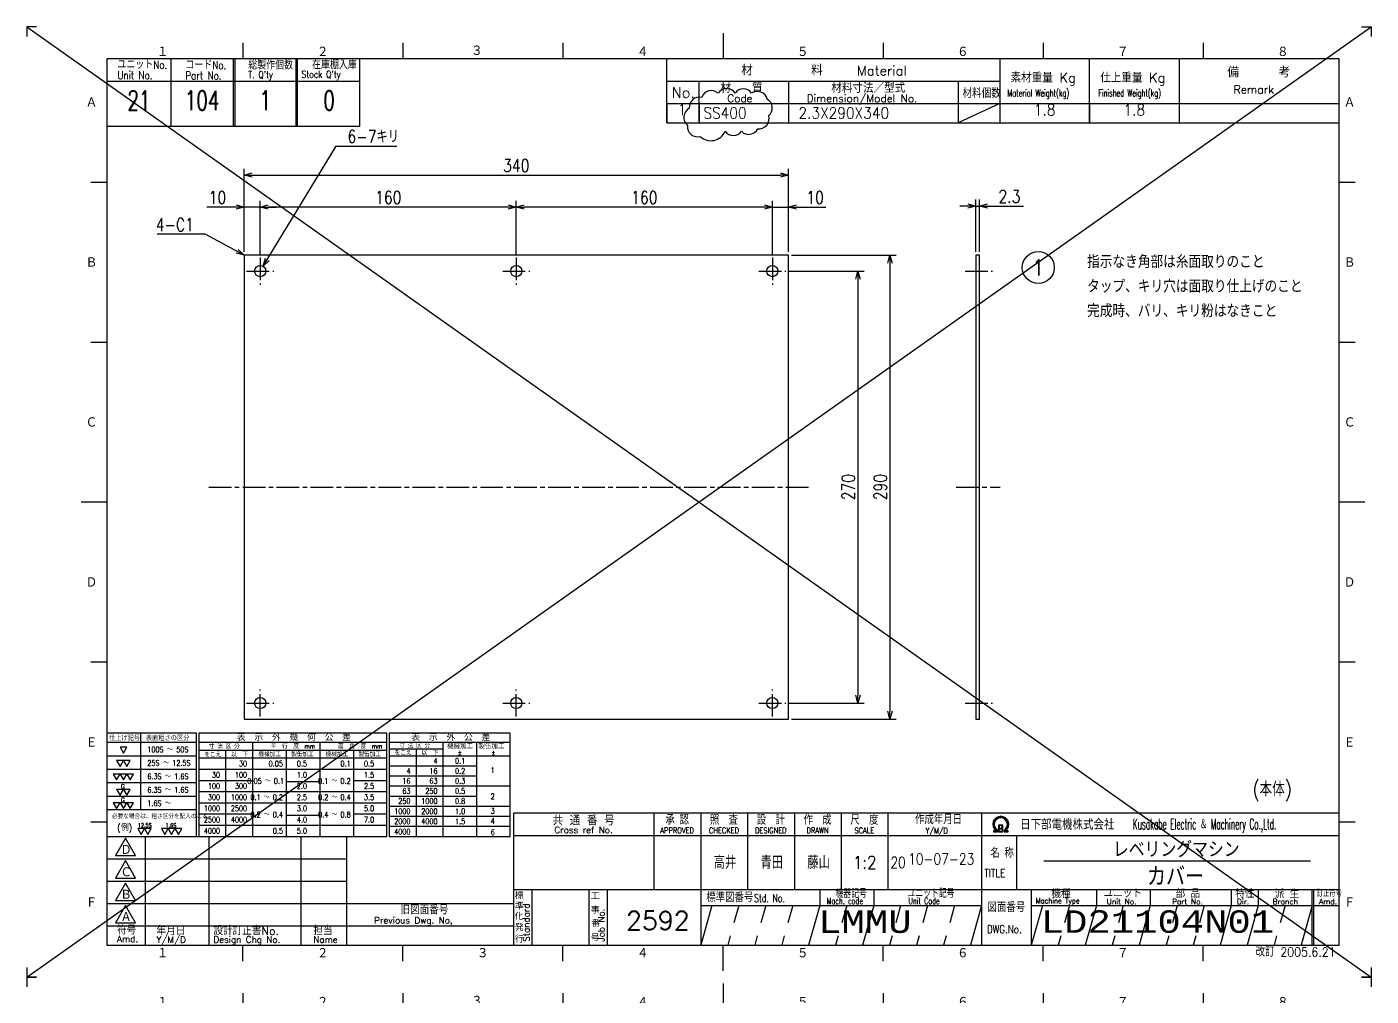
# Model space of a CAD drawing. Extents: x 0 to 840, y 0 to 1188.
# Drawn here: x 0 to 840, y 582 to 1188 of the extents above; entities that cross this region are included whole.
import ezdxf
from ezdxf.enums import TextEntityAlignment as Align

# ---------------------------------------------------------------- set-up
doc = ezdxf.new("R2010")
doc.units = 0
doc.header["$LTSCALE"] = 2.82842
doc.linetypes.add('GEN3A', pattern=[3.5, 2, -1.5])
doc.linetypes.add('GEN7A', pattern=[7.5, 5, -0.75, 1, -0.75])
doc.layers.get('0').update_dxf_attribs({"linetype": 'CONTINUOUS'})
doc.layers.get('DEFPOINTS').update_dxf_attribs({"linetype": 'CONTINUOUS'})
for name, color, linetype in [('2', 5, 'CONTINUOUS'), ('4', 3, 'CONTINUOUS'), ('5', 3, 'CONTINUOUS'), ('6', 52, 'CONTINUOUS'), ('7A', 4, 'GEN7A'), ('8', 1, 'CONTINUOUS'), ('RAHM2', 1, 'CONTINUOUS'), ('RAHM3', 52, 'CONTINUOUS')]:
    doc.layers.add(name, color=color, linetype=linetype)
doc.styles.add('DIMENSION', font='monotxt.shx', dxfattribs={"bigfont": 'bigfont.shx'})
doc.styles.get("Standard").update_dxf_attribs({"font": 'romans.shx', "width": 0.8, "bigfont": 'extfont.shx'})
doc.dimstyles.new('GEN-ISO', dxfattribs={"dimscale": 2, "dimtxt": 4, "dimasz": 2.5, "dimexe": 2, "dimexo": 1, "dimgap": 1, "dimtad": 3, "dimdec": 3, "dimrnd": 0.001, "dimdsep": 46, "dimtxsty": 'Standard', "dimblk": 'OPEN30', "dimcen": 0, "dimclrt": 52, "dimadec": 0, "dimazin": 0, "dimtp": 0.1, "dimtm": 0.1, "dimtfac": 0.6, "dimtdec": 3, "dimtmove": 0, "dimatfit": 3, "dimldrblk": 'OPEN30', "dimfxl": 1, "dimarcsym": 0})

# ---------------------------------------------------------------- blocks, each defined once
blk = doc.blocks.new('1A3ﾌﾞﾋﾝ')
at = {"layer": 'RAHM2', "color": 5, "linetype": 'Continuous'}
for p, q in [((3, 297), (0, 297)), ((0, 297), (0, 294)), ((217.5, 295), (217.5, 287)), ((417, 297), (420, 297)), ((420, 297), (420, 294)), ((67.5, 292), (67.5, 287)), ((117.5, 292), (117.5, 287)), ((167.5, 292), (167.5, 287)), ((267.5, 292), (267.5, 287)), ((317.5, 292), (317.5, 287)), ((367.5, 292), (367.5, 287)), ((410, 287), (25, 287)), ((25, 287), (25, 10)), ((104, 266), (104, 287)), ((410, 10), (410, 287)), ((25, 266), (64.5, 266)), ((64.5, 266), (104, 266)), ((20, 248.5), (25, 248.5)), ((410, 248.5), (415, 248.5)), ((20, 198.5), (25, 198.5)), ((410, 198.5), (415, 198.5)), ((17, 148.5), (25, 148.5)), ((410, 148.5), (418, 148.5)), ((20, 98.5), (25, 98.5)), ((410, 98.5), (415, 98.5)), ((20, 48.5), (25, 48.5)), ((410, 48.5), (415, 48.5)), ((25, 10), (410, 10)), ((67.5, 5), (67.5, 10)), ((117.5, 5), (117.5, 10)), ((217.5, 2), (217.5, 10)), ((267.5, 5), (267.5, 10)), ((317.5, 5), (317.5, 10)), ((367.5, 5), (367.5, 10)), ((0, 3), (0, 0)), ((0, 0), (3, 0)), ((420, 0), (417, 0)), ((420, 3), (420, 0))]:
    blk.add_line(p, q, dxfattribs=at)
at = {"layer": 'RAHM2', "color": 7, "linetype": 'Continuous'}
for p, q in [((45, 287), (45, 266)), ((64.5, 287), (64.5, 266)), ((65, 287), (65, 266)), ((84, 287), (84, 266)), ((84.5, 287), (84.5, 266)), ((200, 267), (200, 287)), ((304, 287), (304, 267)), ((332, 267), (332, 287)), ((360, 287), (360, 267)), ((25, 280), (64.5, 280)), ((64.5, 280), (104, 280)), ((200, 280), (304, 280)), ((210, 267), (210, 280)), ((238, 280), (238, 267)), ((291, 280), (291, 267)), ((200, 273), (410, 273)), ((304, 273), (291, 267)), ((200, 267), (410, 267)), ((195.93, 51.26), (195.93, 27.42)), ((210.55, 51.26), (210.55, 10)), ((225.18, 51.26), (225.18, 27.42)), ((239.8, 51.26), (239.8, 27.42)), ((254.43, 51.26), (254.43, 27.42)), ((269.05, 51.26), (269.05, 27.42)), ((298.3, 51.26), (298.3, 10)), ((25, 44), (100, 44)), ((37, 44), (37, 10)), ((56.8, 44), (56.8, 10)), ((85.6, 44), (85.6, 10)), ((100, 10), (100, 44)), ((152.05, 44.26), (410, 44.26)), ((269.05, 44.26), (269.05, 27.42)), ((298.3, 44.26), (298.3, 44.26)), ((309.17, 44.26), (309.17, 27.42)), ((25, 37), (100, 37)), ((25, 30), (100, 30)), ((152.05, 27.42), (410, 27.42)), ((157.77, 27.42), (157.77, 10)), ((175.59, 27.42), (175.59, 10)), ((181.3, 27.42), (181.3, 10)), ((247.73, 27.42), (247.73, 22.42)), ((264.59, 27.42), (264.59, 22.42)), ((313.83, 27.42), (313.83, 10)), ((334.15, 27.42), (334.15, 22.42)), ((351, 27.42), (351, 22.42)), ((376.29, 27.42), (376.29, 22.42)), ((384.72, 27.42), (384.72, 22.42)), ((401.57, 10), (401.57, 27.42)), ((402.07, 10), (402.07, 27.42)), ((25, 23), (100, 23)), ((100, 23), (152.05, 23)), ((210.55, 22.42), (298.3, 22.42)), ((313.83, 22.42), (410, 22.42)), ((25, 16), (100, 16)), ((100, 16), (152.05, 16)), ((167.5, 5), (167.5, 10))]:
    blk.add_line(p, q, dxfattribs=at)
at = {"layer": 'RAHM2', "color": 3, "linetype": 'Continuous'}
for p, q in [((317.73, 36.35), (401.03, 36.35)), ((214.02, 22.42), (210.55, 10)), ((247.73, 22.42), (244.26, 10)), ((264.59, 22.42), (261.12, 10)), ((298.3, 22.42), (294.83, 10)), ((334.15, 22.42), (330.68, 10)), ((351, 22.42), (347.54, 10)), ((376.29, 22.42), (372.82, 10)), ((384.72, 22.42), (381.25, 10))]:
    blk.add_line(p, q, dxfattribs=at)
at = {"layer": 'RAHM2', "color": 3, "linetype": 'GEN3A'}
for p, q in [((222.44, 22.42), (218.98, 10)), ((230.87, 22.42), (227.41, 10)), ((239.3, 22.42), (235.84, 10)), ((256.16, 22.42), (252.69, 10)), ((273.01, 22.42), (269.55, 10)), ((281.44, 22.42), (277.98, 10)), ((289.87, 22.42), (286.41, 10)), ((325.72, 22.42), (322.25, 10)), ((342.57, 22.42), (339.11, 10)), ((359.43, 22.42), (355.97, 10)), ((367.86, 22.42), (364.39, 10)), ((393.14, 22.42), (389.68, 10))]:
    blk.add_line(p, q, dxfattribs=at)
at = {"layer": 'RAHM2', "color": 5, "linetype": 'Continuous'}
blk.add_lwpolyline([(410, 51.26), (152.05, 51.26), (152.05, 10)], dxfattribs=at)
at = {"layer": 'RAHM2', "color": 7, "linetype": 'Continuous'}
for points in [[(303.62, 47.51), (303.62, 45.4), (304.92, 45.4), (304.92, 47.51), (303.62, 47.51)], [(303.77, 47.36), (303.77, 46.53), (304.77, 46.53), (304.77, 47.36), (303.77, 47.36)], [(304.77, 46.38), (304.77, 45.55), (303.77, 45.55), (303.77, 46.38), (304.77, 46.38)], [(302.02, 45.4), (303.22, 45.4), (303.22, 46.01)], [(302.02, 45.58), (302.97, 45.58), (302.97, 45.91)], [(302.72, 45.82), (302.72, 45.75), (302.02, 45.75), (302.02, 45.4)], [(305.32, 45.98), (305.32, 45.4), (306.58, 45.4), (306.58, 45.75), (305.85, 45.75), (305.85, 45.8)], [(305.57, 45.87), (305.57, 45.58), (306.58, 45.58)]]:
    blk.add_lwpolyline(points, dxfattribs=at)
for points in [[(30.79, 43.41), (27.65, 37.97), (33.92, 37.97)], [(30.79, 36.41), (27.65, 30.97), (33.92, 30.97)], [(30.79, 29.41), (27.65, 23.97), (33.92, 23.97)], [(30.79, 22.41), (27.65, 16.97), (33.92, 16.97)]]:
    blk.add_lwpolyline(points, close=True, dxfattribs=at)
at = {"layer": 'RAHM2', "color": 3, "linetype": 'Continuous'}
for points in [[(317.29, 22.42), (313.83, 10)], [(401.57, 22.42), (401.57, 22.42), (398.11, 10)]]:
    blk.add_lwpolyline(points, dxfattribs=at)
at = {"layer": 'RAHM2', "color": 7, "linetype": 'Continuous'}
for radius, start, end in [(2.5, 308.2706, 230.8952), (2.28, 303.9949, 234.4013), (2.06, 299.8294, 238.4756)]:
    blk.add_arc((304.3, 47.76), radius, start, end, dxfattribs=at)
at = {"layer": '4', "width": 0.9}
blk.add_text('改訂 2005.6.21', height=2.8, dxfattribs=at).set_placement((408.91, 6.44), align=Align.RIGHT)
at = {"layer": 'RAHM2', "color": 5, "linetype": 'Continuous'}
for s, p in [('１', (40.6, 287.58)), ('２', (90.6, 287.58)), ('４', (190.6, 287.58)), ('５', (240.6, 287.58)), ('６', (290.6, 287.58)), ('７', (340.6, 287.58)), ('８', (390.6, 287.58)), ('Ａ', (18.36, 271.74)), ('Ａ', (411.44, 271.74)), ('Ｂ', (18.36, 221.74)), ('Ｂ', (411.44, 221.74)), ('Ｃ', (18.36, 171.74)), ('Ｃ', (411.44, 171.74)), ('Ｄ', (18.36, 121.74)), ('Ｄ', (411.44, 121.74)), ('Ｅ', (18.36, 71.74)), ('Ｅ', (411.44, 71.74)), ('Ｆ', (18.36, 21.74)), ('Ｆ', (411.44, 21.74)), ('１', (40.6, 5.87)), ('２', (90.6, 5.87)), ('３', (140.6, 5.87)), ('４', (190.6, 5.87)), ('５', (240.6, 5.87)), ('６', (290.6, 5.87)), ('７', (340.6, 5.87))]:
    blk.add_text(s, height=3.31, dxfattribs=at).set_placement(p)
blk.add_text('３', height=3.31, dxfattribs=at).set_placement((140.6, 289.58), align=Align.MIDDLE)
at = {"layer": 'RAHM2', "color": 7, "linetype": 'Continuous'}
for s, height, width, p in [('ユニットNo.', 2.5, 0.8, (28.29, 283.92)), ('コードNo.', 2.5, 0.8, (49.52, 283.81)), ('総製作個数', 2.5, 0.8, (69.17, 283.72)), ('在庫棚入庫', 2.5, 0.8, (89.08, 283.82)), ('Unit No.', 2.5, 0.8, (28.29, 280.64)), ('Part No.', 2.5, 0.8, (49.52, 280.53)), ("T. Q'ty", 2.2, 0.8, (69.17, 280.96)), ("Stock Q'ty", 2.2, 0.8, (85.8, 281.06)), ('材料個数', 3, 0.8, (292.32, 274.79)), ('Material Weight(kg)', 2.2, 0.68, (306.37, 275.25)), ('Finished Weight(kg)', 2.2, 0.68, (334.74, 275.25)), ('作成年月日', 3, 0.7, (277.49, 47.82)), ('Y/M/D', 1.8, 0.8, (280.79, 44.87)), ('Kusakabe Electric ＆ Machinery Co.,Ltd.', 3.3108, 0.5, (345.56, 46.19)), ('名 称', 3, 0.7, (301.06, 37.33)), ('20', 3.5, 0.8, (269.81, 34.08)), ('TITLE', 2.5, 0.8, (299.18, 31.25)), ('標準図番号', 3, 0.7, (212.26, 23.44)), ('Std. No.', 2.5, 0.7, (227.23, 23.44)), ('機器記号', 2.5, 0.7, (252.65, 24.77)), ('ユニット記号', 2.5, 0.7, (275.14, 24.85)), ('訂正符号', 2, 0.7, (403.01, 25.16)), ('Mach. code', 2, 0.7, (249.86, 22.83)), ('Unit Code', 2, 0.7, (275.45, 22.83)), ('図面番号', 3, 0.7, (300.15, 20.37)), ('Machine Type', 1.7, 0.9, (315.15, 23.05))]:
    blk.add_text(s, height=height, dxfattribs=dict(at, width=width)).set_placement(p)
for s, height, p in [('材\u3000\u3000\u3000\u3000\u3000料', 3.311, (223.18, 281.82)), ('Material', 3, (259.34, 281.82)), ('素材重量 Kg', 3, (307.35, 279.63)), ('仕上重量 Kg', 3, (335.35, 279.63)), ('備     考', 3.311, (375.08, 281.21)), ('No.', 3.311, (201.5, 274.82)), ('材\u3000\u3000質', 3, (216.68, 276.39)), ('材料寸法／型式', 3, (251.33, 276.39)), ('Remark', 2.5, (377.03, 276.16)), ('Code', 2.4, (218.82, 273.45)), ('Dimension/Model No.', 2.4, (243.65, 273.45)), ('Ｄ', 3.2, (29.23, 38.2)), ('Ｃ', 3.2, (29.23, 31.2)), ('Ｂ', 3.2, (29.23, 24.2)), ('標', 2, (152.44, 24.43)), ('工', 2, (176.15, 24.24)), ('機種', 2.4, (320.08, 24.76)), ('ユニット', 2.4, (336.39, 24.96)), ('部 品', 2.4, (358.93, 24.79)), ('特性', 2.4, (377.55, 24.78)), ('派 生', 2.4, (389.89, 24.72)), ('旧図面番号', 2.5, (116.71, 19.69)), ('準', 2, (152.47, 21.11)), ('事', 2, (176.17, 19.92)), ('Unit No.', 1.7, (337.39, 22.76)), ('Part No.', 1.7, (357.81, 22.76)), ('Dir.', 1.7, (378.09, 22.76)), ('Branch', 1.7, (389.24, 22.76)), ('Amd.', 1.7, (403.74, 22.76)), ('Ａ', 3.2, (29.23, 17.2)), ('Previous Dwg. No,', 2, (108.5, 16.75)), ('化', 2, (152.37, 17.95)), ('番', 2, (176.31, 15.76)), ('Amd.', 2, (28.17, 10.93)), ('符号', 2.5, (28.17, 13.37)), ('Y/M/D', 2, (40.49, 10.7)), ('年月日', 2.5, (40.49, 13.14)), ('設計訂正書No.', 2.5, (58.29, 13.18)), ('Design Chg No.', 2, (58.29, 10.75)), ('担当', 2.5, (89.5, 13.18)), ('Name', 2, (89.5, 10.75)), ('行', 2, (152.46, 10.82)), ('発', 2, (152.46, 14.47)), ('号', 2, (176.11, 11.28))]:
    blk.add_text(s, height=height, dxfattribs=at).set_placement(p)
for s, height, p in [('共 通 番 号', 3, (173.93, 49.14)), ('Cross ref No.', 2, (173.93, 46.01))]:
    blk.add_text(s, height=height, dxfattribs=at).set_placement(p, align=Align.MIDDLE)
for s, height, width, p in [('承 認', 3, 0.7, (203.18, 49.35)), ('照  査', 3, 0.7, (217.8, 49.35)), ('設  計', 3, 0.7, (232.43, 49.35)), ('作  成', 3, 0.7, (247.05, 49.35)), ('尺  度', 3, 0.7, (261.67, 49.35)), ('APPROVED', 1.8, 0.8, (203.18, 45.85)), ('CHECKED', 1.8, 0.8, (217.8, 45.85)), ('DESIGNED', 1.8, 0.8, (232.43, 45.85)), ('DRAWN', 1.8, 0.8, (247.05, 45.85)), ('SCALE', 1.8, 0.8, (261.67, 45.85)), ('DWG.No.', 2.5, 0.8, (305.41, 14.96))]:
    blk.add_text(s, height=height, dxfattribs=dict(at, width=width)).set_placement(p, align=Align.MIDDLE)
at = {"layer": 'RAHM2', "color": 7, "linetype": 'Continuous', "width": 0.844147}
blk.add_text('日下部電機株式会社', height=3.311, dxfattribs=at).set_placement((310.35, 46.06), (339.79, 46.06), align=Align.FIT)
at = {"layer": 'RAHM2', "color": 7, "linetype": 'Continuous'}
for s, p in [('Standard', (157.07, 11.05)), ('Job No.', (180.5, 11.05))]:
    blk.add_text(s, height=2, rotation=90, dxfattribs=at).set_placement(p)
at = {"layer": 'RAHM2', "color": 5, "linetype": 'Continuous', "width": 0.7}
for tag, p in [('HEADER3', (35, 274.01)), ('HEADER4', (54.75, 274)), ('HEADER15', (74.49, 274)), ('HEADER16', (94.43, 274))]:
    blk.add_attdef(tag, text='', height=6, dxfattribs=at).set_placement(p, align=Align.MIDDLE)
at = {"layer": 'RAHM2', "color": 7, "linetype": 'Continuous'}
blk.add_attdef('HEADER5', text='', height=2.5, dxfattribs=at).set_placement((63.69, 267.1), align=Align.BOTTOM_RIGHT)
for tag, height, width, p in [('HEADER1', 5, 0.9, (359.12, 40.15)), ('HEADER25', 3.2, 0.63, (46.91, 40.38)), ('HEADER23', 3.33, 0.8, (71.4, 40.2)), ('HEADER24', 3.5, 0.8, (92.57, 40.22)), ('HEADER7', 5, 0.8, (174.38, 35.8)), ('GEN-TITLE-SCA', 4, 0.85, (261.79, 35.85)), ('HEADER22', 3.2, 0.63, (46.91, 33.38)), ('HEADER20', 3.33, 0.8, (71.4, 33.2)), ('HEADER21', 3.5, 0.8, (92.57, 33.22)), ('HEADER2', 6, 0.9, (358.89, 31.68)), ('HEADER19', 3.2, 0.63, (46.91, 26.38)), ('HEADER17', 3.33, 0.8, (71.4, 26.2)), ('HEADER18', 3.5, 0.8, (92.57, 26.22)), ('HEADER11', 3.2, 0.63, (46.91, 19.38)), ('HEADER9', 3.33, 0.8, (71.4, 19.2)), ('HEADER10', 3.5, 0.8, (92.57, 19.22)), ('HEADER14', 3.31, 0.8, (126.54, 12.82))]:
    blk.add_attdef(tag, text='', height=height, dxfattribs=dict(at, width=width)).set_placement(p, align=Align.MIDDLE)
for tag, p in [('HEADER27', (232.45, 36.09)), ('HEADER26', (247.07, 36.09))]:
    blk.add_attdef(tag, text='', height=4, dxfattribs=at).set_placement(p, align=Align.MIDDLE)
at = {"layer": 'RAHM2', "color": 7, "linetype": 'Continuous', "width": 0.8}
blk.add_attdef('GEN-TITLE-DAT', text='', height=3.5, dxfattribs=at).set_placement((275.35, 34.1), align=Align.BOTTOM_LEFT)
at = {"layer": 'RAHM2', "color": 5, "linetype": 'Continuous'}
blk.add_attdef('HEADER6', text='', height=5.8, dxfattribs=at).set_placement((207.09, 13.03), align=Align.BOTTOM_RIGHT)
at = {"layer": 'RAHM2', "color": 5, "linetype": 'Continuous', "style": 'DIMENSION', "width": 1.2}
for tag, p in [('HEADER13', (213.56, 11.75)), ('HEADER12', (247.26, 11.72)), ('GEN-TITLE-DWG', (316.79, 11.74))]:
    blk.add_attdef(tag, text='', height=7.02, dxfattribs=at).set_placement(p, align=Align.BOTTOM_LEFT)
at = {"layer": 'RAHM2', "color": 5, "linetype": 'Continuous', "style": 'DIMENSION'}
blk.add_attdef('HEADER8', text='', height=7.02, dxfattribs=at).set_placement((408.58, 11.71), align=Align.BOTTOM_RIGHT)
blk = doc.blocks.new('_Open30')
at = {"color": 0, "linetype": 'ByBlock', "lineweight": -2}
for p, q in [((-1, 0.27), (0, 0)), ((0, 0), (-1, -0.27)), ((0, 0), (-1, 0))]:
    blk.add_line(p, q, dxfattribs=at)
blk = doc.blocks.new('*D23')
at = {"layer": '5', "color": 0, "lineweight": -2, "transparency": 16777216}
for p, q in [((477.83, 1045.32), (543.31, 1045.32)), ((539.31, 1040.32), (539.31, 760.32)), ((477.83, 755.32), (543.31, 755.32))]:
    blk.add_line(p, q, dxfattribs=at)
at = {"layer": 'DEFPOINTS', "color": 0, "transparency": 16777216}
for p in [(475.83, 1045.32), (475.83, 755.32), (539.31, 755.32)]:
    blk.add_point(p, dxfattribs=at)
at = {"layer": '5', "color": 0, "lineweight": -2, "transparency": 16777216, "xscale": 5, "yscale": 5, "zscale": 5}
for p, rotation in [((539.31, 1045.32), 90), ((539.31, 755.32), 270)]:
    blk.add_blockref('_Open30', p, dxfattribs=dict(at, rotation=rotation))
at = {"layer": '5', "color": 52, "transparency": 16777216, "insert": (533.31, 900.32), "char_height": 8, "attachment_point": 5, "rotation": 90}
blk.add_mtext('290', dxfattribs=at)
blk = doc.blocks.new('*D24')
at = {"layer": '5', "color": 0, "lineweight": -2, "transparency": 16777216}
for p, q in [((476.33, 1035.32), (523.31, 1035.32)), ((519.31, 1030.32), (519.31, 770.32)), ((476.33, 765.32), (523.31, 765.32))]:
    blk.add_line(p, q, dxfattribs=at)
at = {"layer": 'DEFPOINTS', "color": 0, "transparency": 16777216}
for p in [(474.33, 1035.32), (474.33, 765.32), (519.31, 765.32)]:
    blk.add_point(p, dxfattribs=at)
at = {"layer": '5', "color": 0, "lineweight": -2, "transparency": 16777216, "xscale": 5, "yscale": 5, "zscale": 5}
for p, rotation in [((519.31, 1035.32), 90), ((519.31, 765.32), 270)]:
    blk.add_blockref('_Open30', p, dxfattribs=dict(at, rotation=rotation))
at = {"layer": '5', "color": 52, "transparency": 16777216, "insert": (513.31, 900.32), "char_height": 8, "attachment_point": 5, "rotation": 90}
blk.add_mtext('270', dxfattribs=at)
blk = doc.blocks.new('*D25')
at = {"layer": '5', "color": 0, "lineweight": -2, "transparency": 16777216}
for p, q in [((587.98, 1075.99), (582.98, 1075.99)), ((592.98, 1047.32), (592.98, 1079.99)), ((592.98, 1075.99), (595.28, 1075.99)), ((595.28, 1047.32), (595.28, 1079.99)), ((600.28, 1075.99), (622.69, 1075.99))]:
    blk.add_line(p, q, dxfattribs=at)
at = {"layer": 'DEFPOINTS', "color": 0, "transparency": 16777216}
for p in [(595.28, 1075.99), (592.98, 1045.32), (595.28, 1045.32)]:
    blk.add_point(p, dxfattribs=at)
at = {"layer": '5', "color": 0, "lineweight": -2, "transparency": 16777216, "xscale": 5, "yscale": 5, "zscale": 5}
blk.add_blockref('_Open30', (592.98, 1075.99), dxfattribs=at)
at = {"layer": '5', "color": 0, "lineweight": -2, "transparency": 16777216, "xscale": 5, "yscale": 5, "zscale": 5, "rotation": 180}
blk.add_blockref('_Open30', (595.28, 1075.99), dxfattribs=at)
at = {"layer": '5', "color": 52, "transparency": 16777216, "insert": (613.98, 1081.99), "char_height": 8, "attachment_point": 5}
blk.add_mtext('2.3', dxfattribs=at)
blk = doc.blocks.new('*D26')
at = {"layer": '5', "color": 0, "lineweight": -2, "transparency": 16777216}
for p, q in [((460.83, 1075.32), (455.83, 1075.32)), ((465.83, 1045.82), (465.83, 1079.32)), ((465.83, 1075.32), (475.83, 1075.32)), ((475.83, 1047.32), (475.83, 1079.32)), ((480.83, 1075.32), (499.28, 1075.32))]:
    blk.add_line(p, q, dxfattribs=at)
at = {"layer": 'DEFPOINTS', "color": 0, "transparency": 16777216}
for p in [(475.83, 1075.32), (465.83, 1043.82), (475.83, 1045.32)]:
    blk.add_point(p, dxfattribs=at)
at = {"layer": '5', "color": 0, "lineweight": -2, "transparency": 16777216, "xscale": 5, "yscale": 5, "zscale": 5}
blk.add_blockref('_Open30', (465.83, 1075.32), dxfattribs=at)
at = {"layer": '5', "color": 0, "lineweight": -2, "transparency": 16777216, "xscale": 5, "yscale": 5, "zscale": 5, "rotation": 180}
blk.add_blockref('_Open30', (475.83, 1075.32), dxfattribs=at)
at = {"layer": '5', "color": 52, "transparency": 16777216, "insert": (492.55, 1081.32), "char_height": 8, "attachment_point": 5}
blk.add_mtext('10', dxfattribs=at)
blk = doc.blocks.new('*D27')
at = {"layer": '5', "color": 0, "lineweight": -2, "transparency": 16777216}
for p, q in [((305.83, 1045.82), (305.83, 1079.32)), ((460.83, 1075.32), (310.83, 1075.32)), ((465.83, 1045.82), (465.83, 1079.32))]:
    blk.add_line(p, q, dxfattribs=at)
at = {"layer": 'DEFPOINTS', "color": 0, "transparency": 16777216}
for p in [(305.83, 1075.32), (305.83, 1043.82), (465.83, 1043.82)]:
    blk.add_point(p, dxfattribs=at)
at = {"layer": '5', "color": 0, "lineweight": -2, "transparency": 16777216, "xscale": 5, "yscale": 5, "zscale": 5, "rotation": 180}
blk.add_blockref('_Open30', (305.83, 1075.32), dxfattribs=at)
at = {"layer": '5', "color": 0, "lineweight": -2, "transparency": 16777216, "xscale": 5, "yscale": 5, "zscale": 5}
blk.add_blockref('_Open30', (465.83, 1075.32), dxfattribs=at)
at = {"layer": '5', "color": 52, "transparency": 16777216, "insert": (385.83, 1081.32), "char_height": 8, "attachment_point": 5}
blk.add_mtext('160', dxfattribs=at)
blk = doc.blocks.new('*D28')
at = {"layer": '5', "color": 0, "lineweight": -2, "transparency": 16777216}
for p, q in [((145.83, 1045.82), (145.83, 1079.32)), ((300.83, 1075.32), (150.83, 1075.32)), ((305.83, 1045.82), (305.83, 1079.32))]:
    blk.add_line(p, q, dxfattribs=at)
at = {"layer": 'DEFPOINTS', "color": 0, "transparency": 16777216}
for p in [(145.83, 1075.32), (145.83, 1043.82), (305.83, 1043.82)]:
    blk.add_point(p, dxfattribs=at)
at = {"layer": '5', "color": 0, "lineweight": -2, "transparency": 16777216, "xscale": 5, "yscale": 5, "zscale": 5, "rotation": 180}
blk.add_blockref('_Open30', (145.83, 1075.32), dxfattribs=at)
at = {"layer": '5', "color": 0, "lineweight": -2, "transparency": 16777216, "xscale": 5, "yscale": 5, "zscale": 5}
blk.add_blockref('_Open30', (305.83, 1075.32), dxfattribs=at)
at = {"layer": '5', "color": 52, "transparency": 16777216, "insert": (225.83, 1081.32), "char_height": 8, "attachment_point": 5}
blk.add_mtext('160', dxfattribs=at)
blk = doc.blocks.new('*D29')
at = {"layer": '5', "color": 0, "lineweight": -2, "transparency": 16777216}
for p, q in [((130.83, 1075.32), (112.38, 1075.32)), ((135.83, 1047.32), (135.83, 1079.32)), ((145.83, 1075.32), (135.83, 1075.32)), ((145.83, 1045.82), (145.83, 1079.32)), ((150.83, 1075.32), (155.83, 1075.32))]:
    blk.add_line(p, q, dxfattribs=at)
at = {"layer": 'DEFPOINTS', "color": 0, "transparency": 16777216}
for p in [(135.83, 1075.32), (135.83, 1045.32), (145.83, 1043.82)]:
    blk.add_point(p, dxfattribs=at)
at = {"layer": '5', "color": 0, "lineweight": -2, "transparency": 16777216, "xscale": 5, "yscale": 5, "zscale": 5}
blk.add_blockref('_Open30', (135.83, 1075.32), dxfattribs=at)
at = {"layer": '5', "color": 0, "lineweight": -2, "transparency": 16777216, "xscale": 5, "yscale": 5, "zscale": 5, "rotation": 180}
blk.add_blockref('_Open30', (145.83, 1075.32), dxfattribs=at)
at = {"layer": '5', "color": 52, "transparency": 16777216, "insert": (119.1, 1081.32), "char_height": 8, "attachment_point": 5}
blk.add_mtext('10', dxfattribs=at)
blk = doc.blocks.new('*D30')
at = {"layer": '5', "color": 0, "lineweight": -2, "transparency": 16777216}
for p, q in [((135.83, 1047.32), (135.83, 1099.32)), ((140.83, 1095.32), (470.83, 1095.32)), ((475.83, 1047.32), (475.83, 1099.32))]:
    blk.add_line(p, q, dxfattribs=at)
at = {"layer": 'DEFPOINTS', "color": 0, "transparency": 16777216}
for p in [(475.83, 1095.32), (135.83, 1045.32), (475.83, 1045.32)]:
    blk.add_point(p, dxfattribs=at)
at = {"layer": '5', "color": 0, "lineweight": -2, "transparency": 16777216, "xscale": 5, "yscale": 5, "zscale": 5, "rotation": 180}
blk.add_blockref('_Open30', (135.83, 1095.32), dxfattribs=at)
at = {"layer": '5', "color": 0, "lineweight": -2, "transparency": 16777216, "xscale": 5, "yscale": 5, "zscale": 5}
blk.add_blockref('_Open30', (475.83, 1095.32), dxfattribs=at)
at = {"layer": '5', "color": 52, "transparency": 16777216, "insert": (305.83, 1101.32), "char_height": 8, "attachment_point": 5}
blk.add_mtext('340', dxfattribs=at)
blk = doc.blocks.new('STDBUHIN')
at = {"color": 7}
for p, q in [((0, 0), (0, -6)), ((10, 0), (10, -6)), ((38, 0), (38, -6)), ((91, 0), (91, -6)), ((104, 0), (104, -6)), ((132, 0), (132, -6)), ((160, 0), (160, -6)), ((0, -6), (210, -6))]:
    blk.add_line(p, q, dxfattribs=at)
at = {"layer": 'RAHM3', "color": 7, "width": 0.9}
for tag, p in [('1GENST', (4.710911, -4.609434)), ('4GENST', (96.434633, -4.658422)), ('5GENST', (118, -4.729)), ('6GENST', (146, -4.729))]:
    blk.add_attdef(tag, text='', height=3.5, dxfattribs=at).set_placement(p, align=Align.BOTTOM_CENTER)
at = {"layer": 'RAHM3', "color": 7}
for tag, p, width in [('2GENST', (11.373533, -4.658422), 0.8), ('3GENST', (41.070972, -4.658422), 0.8), ('7GENST', (162.759538, -4.671383), 0.9)]:
    blk.add_attdef(tag, p, '', height=3.5, dxfattribs=dict(at, width=width))
blk = doc.blocks.new('GENBALLOON1')
blk.add_circle((0, 0), 5)
at = {"flags": 1}
blk.add_attdef('GEN_PARENT', text='', height=2.5, dxfattribs=at).set_placement((0, 0), align=Align.MIDDLE)
blk.add_attdef('REF_NO', text='', height=3.5).set_placement((0, 0), align=Align.MIDDLE)
at = {"color": 7, "flags": 1}
for tag, p in [('5GENINF', (6.43, 0.96)), ('6GENINF', (6.43, 0.63)), ('7GENINF', (6.43, 0.3)), ('8GENINF', (6.43, -0.04)), ('9GENINF', (6.43, -0.37)), ('3GENINF', (6.43, -2.34)), ('4GENINF', (6.43, -2.67)), ('10GENINF', (6.43, -0.7)), ('11GENINF', (6.43, -1)), ('12GENINF', (6.43, -1.34)), ('13GENINF', (6.43, -1.67)), ('14GENINF', (6.43, -2)), ('15GENINF', (6.43, -3)), ('16GENINF', (6.43, -3.34)), ('17GENINF', (6.43, -3.7)), ('18GENINF', (6.43, -4.04)), ('19GENINF', (6.43, -4.37)), ('20GENINF', (6.43, -4.7)), ('21GENINF', (6.43, -5.04)), ('22GENINF', (6.43, -5.37))]:
    blk.add_attdef(tag, p, '', height=0.2, dxfattribs=at)
blk = doc.blocks.new('A$C0E17200B')
for p, q in [((0, 29.4), (28, 29.4)), ((10.5, 32.2), (10.5, 8.4)), ((28.7, 29.4), (87.5, 29.4)), ((28.7, 26.95), (87.5, 26.95)), ((37.1, 26.95), (37.1, 0)), ((45.5, 29.4), (45.5, 0)), ((56, 26.95), (56, 0)), ((66.5, 29.4), (66.5, 0)), ((77, 26.95), (77, 0)), ((88.2, 29.4), (126, 29.4)), ((88.2, 27.3), (105, 27.3)), ((96.6, 27.3), (96.6, 0)), ((105, 29.4), (105, 0)), ((115.5, 29.4), (115.5, 0)), ((28.7, 24.5), (87.5, 24.5)), ((88.2, 25.2), (126, 25.2)), ((0, 8.4), (28, 8.4))]:
    blk.add_line(p, q)
for points in [[(5.16, 26.02), (6.22, 27.86), (4.1, 27.86), (5.16, 26.02)], [(4.1, 21.82), (5.16, 23.66), (3.04, 23.66), (4.1, 21.82)], [(6.22, 21.82), (7.28, 23.66), (5.16, 23.66), (6.22, 21.82)], [(3.04, 17.62), (4.1, 19.46), (1.98, 19.46), (3.04, 17.62)], [(5.16, 17.62), (6.22, 19.46), (4.1, 19.46), (5.16, 17.62)], [(7.28, 17.62), (8.35, 19.46), (6.22, 19.46), (7.28, 17.62)], [(4.1, 12.86), (5.16, 14.69), (3.04, 14.69), (4.1, 12.86)], [(6.22, 12.86), (7.28, 14.69), (5.16, 14.69), (6.22, 12.86)], [(3.04, 8.66), (4.1, 10.49), (1.98, 10.49), (3.04, 8.66)], [(5.16, 8.66), (6.22, 10.49), (4.1, 10.49), (5.16, 8.66)], [(7.28, 8.66), (8.35, 10.49), (6.22, 10.49), (7.28, 8.66)], [(10.7, 0.61), (11.76, 2.45), (9.63, 2.45), (10.7, 0.61)], [(12.82, 0.61), (13.88, 2.45), (11.76, 2.45), (12.82, 0.61)], [(18.07, 0.61), (19.13, 2.45), (17.01, 2.45), (18.07, 0.61)], [(20.19, 0.61), (21.26, 2.45), (19.13, 2.45), (20.19, 0.61)], [(22.32, 0.61), (23.38, 2.45), (21.26, 2.45), (22.32, 0.61)]]:
    blk.add_lwpolyline(points, close=True)
at = {"layer": '2'}
for points in [[(0, 0), (28, 0), (28, 32.2), (0, 32.2)], [(28.7, 0), (87.5, 0), (87.5, 32.2), (28.7, 32.2)], [(88.2, 0), (126, 0), (126, 32.2), (88.2, 32.2)]]:
    blk.add_lwpolyline(points, close=True, dxfattribs=at)
at = {"layer": '4'}
for p, q in [((0, 25.2), (28, 25.2)), ((0, 21), (28, 21)), ((88.2, 22.05), (115.5, 22.05)), ((0, 16.8), (28, 16.8)), ((28.7, 21), (87.5, 21)), ((28.7, 17.5), (45.5, 17.5)), ((56, 17.15), (66.5, 17.15)), ((77, 17.5), (87.5, 17.5)), ((88.2, 18.9), (115.5, 18.9)), ((0, 12.6), (28, 12.6)), ((28.7, 14), (87.5, 14)), ((88.2, 15.75), (126, 15.75)), ((28.7, 10.5), (87.5, 10.5)), ((88.2, 12.6), (115.5, 12.6)), ((88.2, 9.45), (126, 9.45)), ((28.7, 7), (45.5, 7)), ((56, 6.65), (66.5, 6.65)), ((77, 7), (87.5, 7)), ((88.2, 6.3), (126, 6.3)), ((28.7, 3.5), (87.5, 3.5)), ((88.2, 3.15), (126, 3.15))]:
    blk.add_line(p, q, dxfattribs=at)
at = {"width": 0.9}
for s, height, p in [('仕上げ記号', 1.54, (5.53, 29.91)), ('表面粗さの区分', 1.54, (18.98, 29.91)), ('をこえ', 1.4, (33.04, 24.85)), ('寸 法 区 分', 1.4, (36.67, 27.45)), ('以\u3000下', 1.4, (41.44, 24.85)), ('機械加工', 1.4, (50.85, 24.93)), ('平\u3000行\u3000度\u3000mm', 1.4, (58.11, 27.45)), ('製缶加工', 1.4, (61.11, 24.93)), ('機械加工', 1.4, (71.85, 24.93)), ('直\u3000角\u3000度\u3000mm', 1.4, (79.11, 27.45)), ('製缶加工', 1.4, (82.11, 24.93)), ('をこえ', 1.4, (92.54, 25.38)), ('寸 法 区 分', 1.4, (96.17, 27.62)), ('以\u3000下', 1.4, (100.94, 25.38)), ('機械加工', 1.61, (110.35, 27.35)), ('%%P', 1.4, (110.27, 25.48)), ('製缶加工', 1.61, (120.13, 27.35)), ('%%P', 1.4, (120.77, 25.48))]:
    blk.add_text(s, height=height, dxfattribs=at).set_placement(p, align=Align.CENTER)
for s, p in [('表\u3000示\u3000外\u3000幾\u3000何\u3000公\u3000差', (58.43, 29.86)), ('表\u3000示\u3000外\u3000公\u3000差', (107.45, 29.86))]:
    blk.add_text(s, height=1.96).set_placement(p, align=Align.CENTER)
for s, height, width, p in [('100S ～ 50S', 1.75, 0.8, (12.64, 26.26)), ('25S ～ 12.5S', 1.75, 0.8, (12.64, 22.06)), ('0.1', 1.75, 0.8, (108.79, 22.73)), ('0.2', 1.75, 0.8, (108.79, 19.58)), ('1', 1.75, 0.8, (119.92, 19.81)), ('6.3S ～ 1.6S', 1.75, 0.8, (12.64, 17.86)), ('0.3', 1.75, 0.8, (108.79, 16.43)), ('6.3S ～ 1.6S', 1.75, 0.8, (12.64, 13.66)), ('0.5', 1.75, 0.8, (108.79, 13.28)), ('2', 1.75, 0.8, (119.92, 11.65)), ('1.6S ～ ', 1.75, 0.8, (12.64, 9.46)), ('0.8', 1.75, 0.8, (108.79, 10.13)), ('1.0', 1.75, 0.8, (108.79, 6.98)), ('3', 1.75, 0.8, (119.92, 7.04)), ('必要な場合は、粗さ区分を記入のこと', 1.4, 0.9, (1.56, 5.54)), ('1.5', 1.75, 0.8, (108.79, 3.83)), ('4', 1.75, 0.8, (119.92, 3.89)), ('(例)', 2, 0.9, (3.23, 1.73)), ('12.5S', 1.26, 0.8, (9.67, 2.83)), ('1.6S', 1.26, 0.8, (18.32, 2.83)), ('6', 1.75, 0.8, (119.92, 0.39))]:
    blk.add_text(s, height=height, dxfattribs=dict(width=width)).set_placement(p)
for s, width, p in [('30', 0.8, (43.8, 21.85)), ('0.05', 0.7, (55.02, 21.85)), ('0.5', 0.8, (62.51, 21.85)), ('0.1', 0.7, (76.19, 21.85)), ('0.5', 0.8, (83.51, 21.85)), ('4', 0.8, (94.85, 19.58)), ('16', 0.8, (103.3, 19.58)), ('4', 0.8, (103.3, 22.73)), ('30', 0.8, (35.35, 18.35)), ('100', 0.8, (43.8, 18.35)), ('0.05 ～ 0.1', 0.7, (55.36, 16.42)), ('1.0', 0.8, (62.51, 18.35)), ('0.1 ～ 0.2', 0.7, (76.19, 16.42)), ('1.5', 0.8, (83.51, 18.35)), ('16', 0.8, (94.85, 16.43)), ('63', 0.8, (103.3, 16.43)), ('300', 0.8, (35.35, 11.35)), ('100', 0.8, (35.35, 14.85)), ('1000', 0.8, (43.8, 11.35)), ('300', 0.8, (43.8, 14.85)), ('0.1 ～ 0.2', 0.7, (55.02, 11.35)), ('2.0', 0.8, (62.51, 14.85)), ('2.5', 0.8, (62.51, 11.35)), ('0.2 ～ 0.4', 0.7, (76.19, 11.35)), ('2.5', 0.8, (83.51, 14.85)), ('3.5', 0.8, (83.51, 11.35)), ('63', 0.8, (94.85, 13.28)), ('250', 0.8, (103.3, 13.28)), ('1000', 0.8, (35.35, 7.85)), ('2500', 0.8, (43.8, 7.85)), ('3.0', 0.8, (62.51, 7.85)), ('5.0', 0.8, (83.51, 7.85)), ('1000', 0.8, (94.85, 6.98)), ('250', 0.8, (94.85, 10.13)), ('2000', 0.8, (103.3, 6.98)), ('1000', 0.8, (103.3, 10.13)), ('2500', 0.8, (35.35, 4.35)), ('4000', 0.8, (43.8, 4.35)), ('0.2 ～ 0.4', 0.7, (55.02, 5.93)), ('4.0', 0.8, (62.51, 4.35)), ('0.4 ～ 0.8', 0.7, (76.19, 5.93)), ('7.0', 0.8, (83.51, 4.35)), ('2000', 0.8, (94.85, 3.83)), ('4000', 0.8, (103.3, 3.83)), ('4000', 0.8, (35.35, 0.85)), ('0.5', 0.7, (55.02, 0.85)), ('5.0', 0.8, (62.51, 0.85)), ('4000', 0.8, (94.85, 0.58))]:
    blk.add_text(s, height=1.75, dxfattribs=dict(width=width)).set_placement(p, align=Align.RIGHT)
for p in [(5.6, 14.89), (5.6, 10.69)]:
    blk.add_text('G', height=1.4).set_placement(p, align=Align.RIGHT)

msp = doc.modelspace()

# ---------------------------------------------------------------- linework, layer by layer
at = {"layer": '2'}
for p, q in [((475.8281, 1045.3213), (135.8281, 1045.3213)), ((135.8281, 1045.3213), (135.8281, 755.3213)), ((475.8281, 755.3213), (475.8281, 1045.3213)), ((135.8281, 755.3213), (475.8281, 755.3213))]:
    msp.add_line(p, q, dxfattribs=at)
msp.add_lwpolyline([(592.9782, 755.3213), (595.2782, 755.3213), (595.2782, 1045.3213), (592.9782, 1045.3213)], close=True, dxfattribs=at)
for centre in [(145.8281, 1035.3213), (305.8281, 1035.3213), (465.8281, 1035.3213), (145.8281, 765.3213), (305.8281, 765.3213), (465.8281, 765.3213)]:
    msp.add_circle(centre, 3.5, dxfattribs=at)
at = {"layer": '7A'}
for p, q in [((145.8281, 1043.8213), (145.8281, 1026.8213)), ((305.8281, 1043.8213), (305.8281, 1026.8213)), ((465.8281, 1043.8213), (465.8281, 1026.8213)), ((137.3281, 1035.3213), (154.3281, 1035.3213)), ((297.3281, 1035.3213), (314.3281, 1035.3213)), ((457.3281, 1035.3213), (474.3281, 1035.3213)), ((586.3191, 1035.3213), (603.3191, 1035.3213)), ((113.6583, 900.3213), (490.2398, 900.3213)), ((580.7454, 900.3213), (608.1989, 900.3213)), ((145.8281, 756.8213), (145.8281, 773.8213)), ((305.8281, 756.8213), (305.8281, 773.8213)), ((465.8281, 756.8213), (465.8281, 773.8213)), ((137.3281, 765.3213), (154.3281, 765.3213)), ((297.3281, 765.3213), (314.3281, 765.3213)), ((457.3281, 765.3213), (474.3281, 765.3213)), ((586.3191, 765.3213), (603.3191, 765.3213))]:
    msp.add_line(p, q, dxfattribs=at)
at = {"layer": '8'}
for p, q in [((0, 594), (840, 1188)), ((0, 1188), (840, 594))]:
    msp.add_line(p, q, dxfattribs=at)
msp.add_lwpolyline([(436.3653, 1122.749, 0.52056705), (446.5242, 1122.749, 0.52056705), (446.5242, 1122.749, 0.52056705), (456.683, 1124.2421, 0.52056705), (456.683, 1124.2421, 0.52056705), (463.5551, 1132.6035, 0.52056705), (463.5551, 1132.6035, 0.52056705), (462.6588, 1142.7567, 0.52056705), (462.6588, 1142.7567, 0.52056705), (452.7987, 1146.6388, 0.52056705), (452.7987, 1146.6388, 0.52056705), (442.6399, 1146.6388, 0.52056705), (442.6399, 1146.6388, 0.52056705), (431.8835, 1146.6388, 0.52056705), (431.8835, 1146.6388, 0.52056705), (421.7247, 1143.9512, 0.52056705), (421.7247, 1143.9512, 0.52056705), (413.9562, 1137.0829, 0.52056705), (413.9562, 1137.0829, 0.52056705), (412.761, 1126.3324, 0.52056705), (412.761, 1126.3324, 0.52056705), (420.8283, 1119.4641, 0.52056705), (420.8283, 1119.4641, 0.52056705)], format="xyb", close=True, dxfattribs=at)

# ---------------------------------------------------------------- block references
at = {"layer": '2', "xscale": 2, "yscale": 2, "zscale": 2}
for p, values in [((0, 594), {'GEN-TITLE-DWG': 'LD21104N01', 'GEN-TITLE-DAT': '10-07-23', 'GEN-TITLE-SCA': '1:2', 'HEADER1': 'レベリングマシン', 'HEADER2': 'カバー', 'HEADER3': '21', 'HEADER4': '104', 'HEADER6': '2592', 'HEADER12': 'LMMU', 'HEADER15': '1', 'HEADER16': '0'}), ((0, 0), {'GEN-TITLE-DWG': 'LD11115N01', 'GEN-TITLE-DAT': '13-03-29', 'GEN-TITLE-SCA': '1:2', 'HEADER1': 'レベリングマシン', 'HEADER2': 'カバー', 'HEADER3': '11', 'HEADER4': '115', 'HEADER6': '2638', 'HEADER12': 'LMMU', 'HEADER13': 'LM10', 'HEADER14': 'LD21104N01', 'HEADER15': '1', 'HEADER16': '0'})]:
    msp.add_blockref('1A3ﾌﾞﾋﾝ', p, dxfattribs=at).add_auto_attribs(values)
at = {"layer": '5'}
ref = msp.add_blockref('GENBALLOON1', (632.0379, 1037.5757), dxfattribs=dict(at, xscale=2, yscale=2, zscale=2))
ref.add_attrib('REF_NO', '1', dxfattribs={"color": 7, "height": 10, "width": 0.9}).set_placement((632.0379, 1037.5757), align=Align.MIDDLE_CENTER)
at = {"layer": '6', "xscale": 2, "yscale": 2, "zscale": 2}
msp.add_blockref('A$C0E17200B', (50, 682), dxfattribs=at)
at = {"layer": 'RAHM2'}
ref = msp.add_blockref('STDBUHIN', (400.0001, 1140), dxfattribs=dict(at, xscale=2, yscale=2, zscale=2))
ref.add_attrib('1GENST', '1', dxfattribs={"layer": 'RAHM3', "color": 7, "height": 7, "width": 0.9}).set_placement((409.4219, 1130.7811), align=Align.BOTTOM_CENTER)
ref.add_attrib('2GENST', 'SS400', (422.7472, 1130.6832), dxfattribs={"layer": 'RAHM3', "color": 7, "height": 7, "width": 0.9})
ref.add_attrib('3GENST', '2.3X290X340', (482.142, 1130.6832), dxfattribs={"layer": 'RAHM3', "color": 7, "height": 7, "width": 0.9})
ref.add_attrib('5GENST', '1.8', dxfattribs={"layer": 'RAHM3', "color": 7, "height": 7, "width": 0.9}).set_placement((636.0001, 1130.542), align=Align.BOTTOM_CENTER)
ref.add_attrib('6GENST', '1.8', dxfattribs={"layer": 'RAHM3', "color": 7, "height": 7, "width": 0.9}).set_placement((692.0001, 1130.542), align=Align.BOTTOM_CENTER)

# ---------------------------------------------------------------- texts
at = {"layer": '5', "color": 52, "char_height": 8}
for s, insert, attachment_point in [('6-7キリ', (200.3528, 1119.4817), 4), ('4-C1', (104.3724, 1064.3275), 6), ('高井', (429.1886, 665.7017), 4), ('青田', (458.4375, 665.7017), 4), ('藤山', (487.6864, 665.7017), 4)]:
    msp.add_mtext(s, dxfattribs=dict(at, insert=insert, attachment_point=attachment_point))
at = {"layer": '6'}
for s, height, width, p in [('指示なき角部は糸面取りのこと', 8, 0.9, (662.5296, 1037.1939)), ('タップ、キリ穴は面取り仕上げのこと', 8, 0.9, (662.5296, 1021.8339)), ('完成時、バリ、キリ粉はなきこと', 8, 0.9, (662.5296, 1006.4739)), ('(本体)', 9, 0.8, (765.9166, 707.0243))]:
    msp.add_text(s, height=height, dxfattribs=dict(at, width=width)).set_placement(p)

# ---------------------------------------------------------------- dimensions: what is measured, and where the dimension line sits
at = {"layer": '5'}
for base, p1, p2, picture, middle in [((475.8281, 1095.3213), (135.8281, 1045.3213), (475.8281, 1045.3213), '*D30', (305.8281, 1101.3213)), ((135.8281, 1075.3213), (145.8281, 1043.8213), (135.8281, 1045.3213), '*D29', (119.1043, 1081.3213)), ((145.8281, 1075.3213), (305.8281, 1043.8213), (145.8281, 1043.8213), '*D28', (225.8281, 1081.3213)), ((305.8281, 1075.3213), (465.8281, 1043.8213), (305.8281, 1043.8213), '*D27', (385.8281, 1081.3213)), ((475.8281, 1075.3213), (465.8281, 1043.8213), (475.8281, 1045.3213), '*D26', (492.5519, 1081.3213)), ((595.2782, 1075.9879), (592.9782, 1045.3213), (595.2782, 1045.3213), '*D25', (613.983, 1081.9879))]:
    dim = msp.add_linear_dim(base=base, p1=p1, p2=p2, dimstyle='GEN-ISO', dxfattribs=at)
    dim.commit()
    dim.dimension.update_dxf_attribs({"geometry": picture, "text_midpoint": middle})
for base, p1, p2, picture, middle in [((539.3053, 755.3213), (475.8281, 1045.3213), (475.8281, 755.3213), '*D23', (533.3053, 900.3213)), ((519.3053, 765.3213), (474.3281, 1035.3213), (474.3281, 765.3213), '*D24', (513.3053, 900.3213))]:
    dim = msp.add_linear_dim(base=base, p1=p1, p2=p2, angle=90, dimstyle='GEN-ISO', dxfattribs=at)
    dim.commit()
    dim.dimension.update_dxf_attribs({"geometry": picture, "text_midpoint": middle})

# ---------------------------------------------------------------- leaders
at = {"layer": '5', "annotation_type": 0, "has_hookline": 1}
for points, hookline_direction, text_width in [([(147.5781, 1038.3524), (193.3528, 1113.4817), (198.3528, 1113.4817)], 0, 30.8419), ([(135.8281, 1045.3213), (111.3724, 1058.3275), (106.3724, 1058.3275)], 1, 22.8571)]:
    msp.add_leader(points, dimstyle='GEN-ISO', dxfattribs=dict(at, hookline_direction=hookline_direction, text_width=text_width))

doc.saveas('drawing.dxf')
